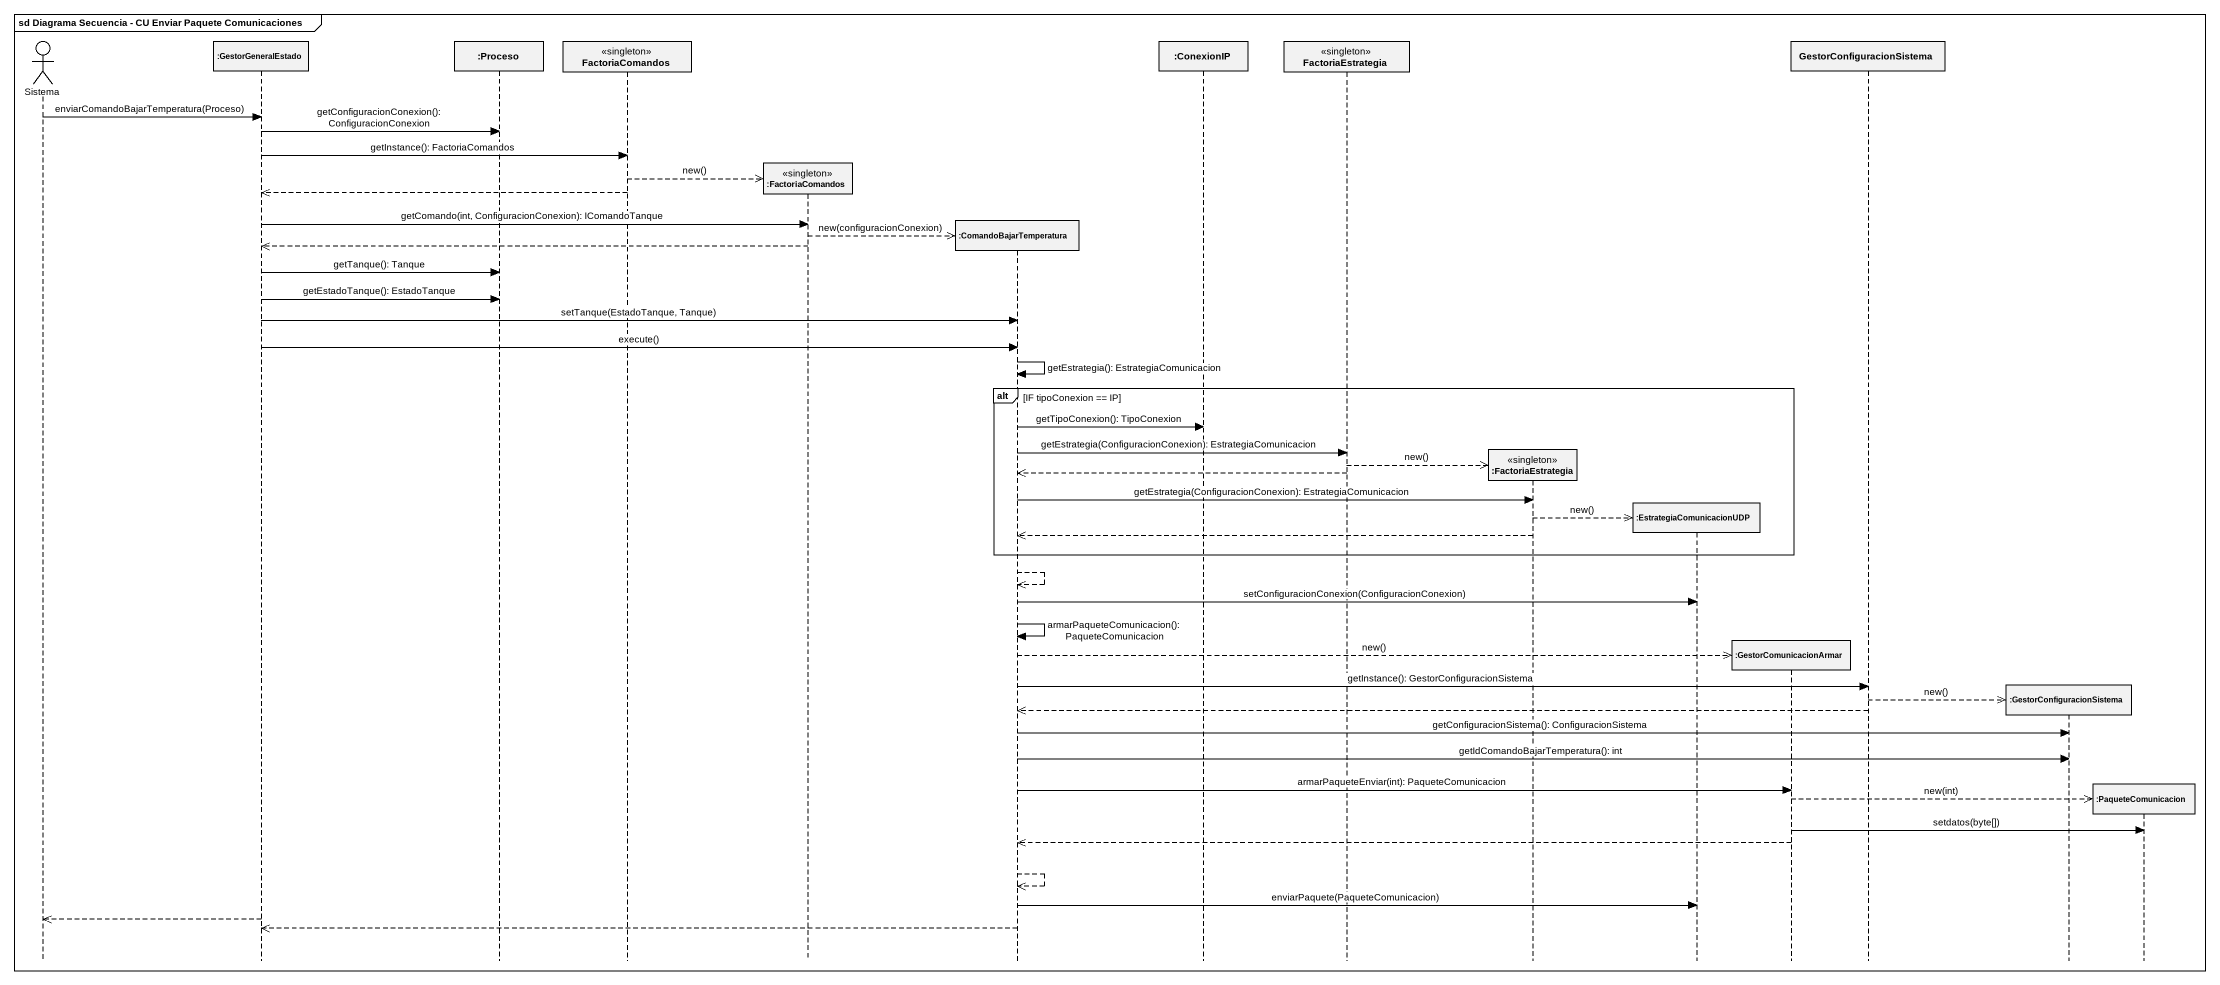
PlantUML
@startuml
mainframe sd Diagrama Secuencia - CU Enviar Paquete Comunicaciones
hide footbox
actor Sistema
participant ":GestorGeneralEstado" as GestorGeneralEstado
participant ":Proceso" as Proceso
participant FactoriaComandos <<singleton>>
participant ":FactoriaComandos" as FactoriaComandos_2 <<singleton>>
participant ":ComandoBajarTemperatura" as ComandoBajarTemperatura
participant ":ConexionIP" as ConexionIP
participant FactoriaEstrategia <<singleton>>
participant ":FactoriaEstrategia" as FactoriaEstrategia_2 <<singleton>>
participant ":EstrategiaComunicacionUDP" as EstrategiaComunicacionUDP
participant ":GestorComunicacionArmar" as GestorComunicacionArmar
participant GestorConfiguracionSistema
participant ":GestorConfiguracionSistema" as GestorConfiguracionSistema_2
participant ":PaqueteComunicacion" as PaqueteComunicacion

Sistema -> GestorGeneralEstado : enviarComandoBajarTemperatura(Proceso)
GestorGeneralEstado -> Proceso : getConfiguracionConexion(): ConfiguracionConexion
GestorGeneralEstado -> FactoriaComandos : getInstance(): FactoriaComandos
FactoriaComandos -->> FactoriaComandos_2 ** : new()
FactoriaComandos -->> GestorGeneralEstado
GestorGeneralEstado -> FactoriaComandos_2 : getComando(int, ConfiguracionConexion): IComandoTanque
FactoriaComandos_2 -->> ComandoBajarTemperatura ** : new(configuracionConexion)
FactoriaComandos_2 -->> GestorGeneralEstado
GestorGeneralEstado -> Proceso : getTanque(): Tanque
GestorGeneralEstado -> Proceso : getEstadoTanque(): EstadoTanque
GestorGeneralEstado -> ComandoBajarTemperatura : setTanque(EstadoTanque, Tanque)
GestorGeneralEstado -> ComandoBajarTemperatura : execute()
ComandoBajarTemperatura -> ComandoBajarTemperatura : getEstrategia(): EstrategiaComunicacion
alt IF tipoConexion == IP
  ComandoBajarTemperatura -> ConexionIP : getTipoConexion(): TipoConexion
  ComandoBajarTemperatura -> FactoriaEstrategia : getEstrategia(ConfiguracionConexion): EstrategiaComunicacion
  FactoriaEstrategia -->> FactoriaEstrategia_2 ** : new()
  FactoriaEstrategia -->> ComandoBajarTemperatura
  ComandoBajarTemperatura -> FactoriaEstrategia_2 : getEstrategia(ConfiguracionConexion): EstrategiaComunicacion
  FactoriaEstrategia_2 -->> EstrategiaComunicacionUDP ** : new()
  FactoriaEstrategia_2 -->> ComandoBajarTemperatura
end
ComandoBajarTemperatura -->> ComandoBajarTemperatura
ComandoBajarTemperatura -> EstrategiaComunicacionUDP : setConfiguracionConexion(ConfiguracionConexion)
ComandoBajarTemperatura -> ComandoBajarTemperatura : armarPaqueteComunicacion(): PaqueteComunicacion
ComandoBajarTemperatura -->> GestorComunicacionArmar ** : new()
ComandoBajarTemperatura -> GestorConfiguracionSistema : getInstance(): GestorConfiguracionSistema
GestorConfiguracionSistema -->> GestorConfiguracionSistema_2 ** : new()
GestorConfiguracionSistema -->> ComandoBajarTemperatura
ComandoBajarTemperatura -> GestorConfiguracionSistema_2 : getConfiguracionSistema(): ConfiguracionSistema
ComandoBajarTemperatura -> GestorConfiguracionSistema_2 : getIdComandoBajarTemperatura(): int
ComandoBajarTemperatura -> GestorComunicacionArmar : armarPaqueteEnviar(int): PaqueteComunicacion
GestorComunicacionArmar -->> PaqueteComunicacion ** : new(int)
GestorComunicacionArmar -> PaqueteComunicacion : setdatos(byte[])
GestorComunicacionArmar -->> ComandoBajarTemperatura
ComandoBajarTemperatura -->> ComandoBajarTemperatura
ComandoBajarTemperatura -> EstrategiaComunicacionUDP : enviarPaquete(PaqueteComunicacion)
GestorGeneralEstado -->> Sistema
ComandoBajarTemperatura -->> GestorGeneralEstado
@enduml
